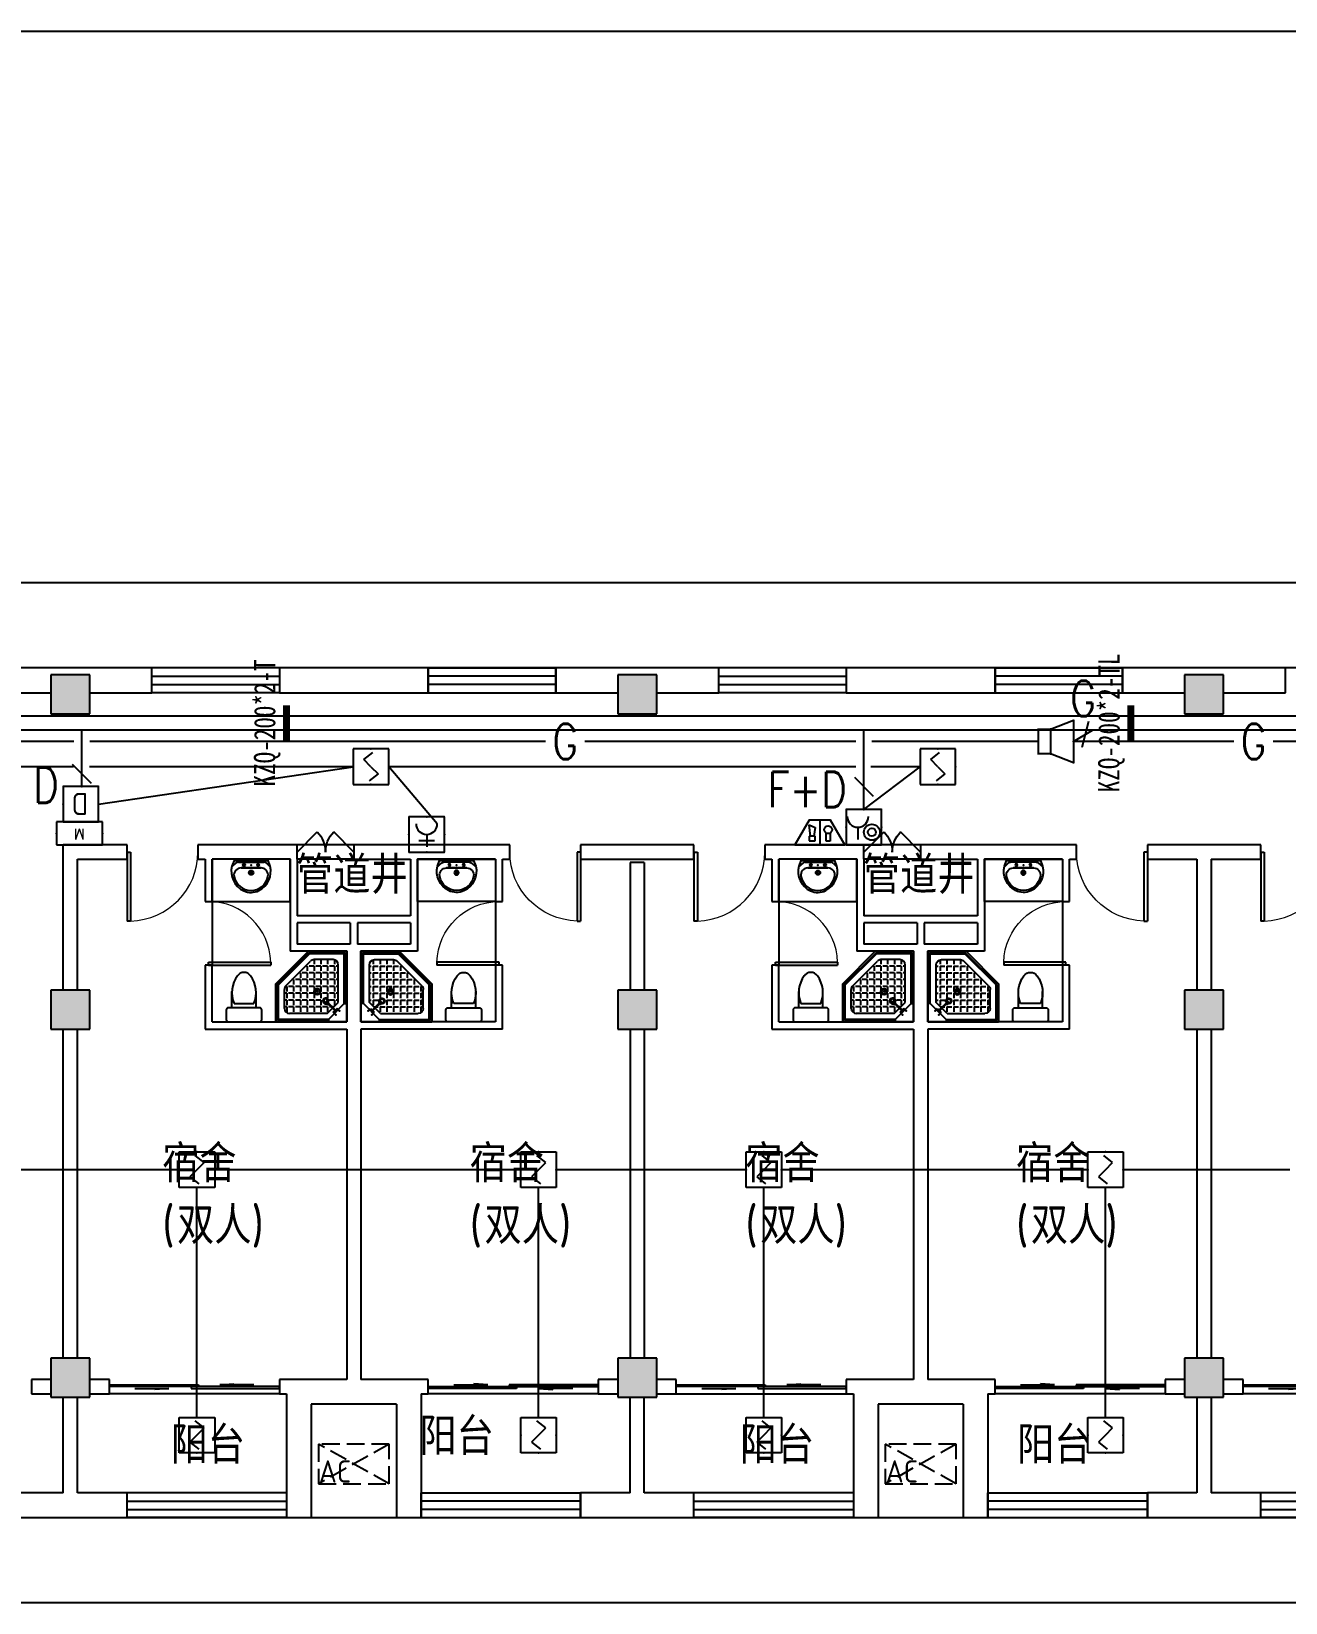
# Model space of a CAD drawing. Extents: x 1725663 to 4653551, y -550461 to 248782.
# Drawn here: x 2353393 to 2371093, y -108988 to -86799 of the extents above; entities that cross this region are included whole.
import ezdxf
from ezdxf.enums import TextEntityAlignment as Align

# ---------------------------------------------------------------- set-up
doc = ezdxf.new("R2010")
doc.units = 0
doc.header["$LTSCALE"] = 1000
doc.linetypes.add('DASH', pattern=[0.35, 0.25, -0.1])
for name, color, linetype in [('0-底图', 7, 'Continuous'), ('CABLETRAY', 4, 'Continuous'), ('CLAYER', 7, 'Continuous'), ('COLUMN', 255, 'Continuous'), ('DIM-消防', 3, 'Continuous'), ('DOOR_FIRE', 4, 'Continuous'), ('EQUIP-广播', 3, 'Continuous'), ('EQUIP-消防', 3, 'Continuous'), ('GROUND', 2, 'Continuous'), ('PUB_HATCH', 8, 'Continuous'), ('PUB_TEXT', 7, 'Continuous'), ('WALL', 2, 'Continuous'), ('WINDOW', 4, 'Continuous'), ('WIRE-消防', 1, 'Continuous'), ('WIRE-照明', 6, 'Continuous'), ('WP_F', 1, 'Continuous'), ('抗震支吊架', 2, 'Continuous'), ('洁具', 213, 'Continuous'), ('空调外机', 211, 'Continuous')]:
    doc.layers.add(name, color=color, linetype=linetype)
doc.styles.add('_TEL_ATTDEF', font='gbenor', dxfattribs={"bigfont": 'gbcbig'})
doc.styles.add('_TEL_DIM', font='SIMPLEX', dxfattribs={"width": 0.8, "height": 3.5, "bigfont": 'HZTXT'})
doc.styles.add('HZ', font='rs.shx', dxfattribs={"width": 0.8, "bigfont": 'hztxt.shx'})
doc.styles.add('kzcad', font='', dxfattribs={"width": 0.8})
doc.styles.get("Standard").update_dxf_attribs({"font": 'geniso.shx', "bigfont": 'hztxt.shx'})
doc.styles.get('kzcad').set_extended_font_data('SimSun')

# ---------------------------------------------------------------- blocks, each defined once
blk = doc.blocks.new('$equip$00002656')
for p, q in [((-0.5, 1), (-0.5, 0)), ((0.5, 1), (-0.5, 1)), ((0.5, 0), (0.5, 1)), ((0, 0.5), (0, 0.15)), ((-0.5, 0), (0.5, 0)), ((-0.219, 0.331), (0.222, 0.331))]:
    blk.add_line(p, q)
at = {"const_width": 0.04}
blk.add_lwpolyline([(-0.5, 1), (0.5, 1), (0.5, 0), (-0.5, 0), (-0.5, 1), (0.5, 1)], dxfattribs=at)
blk.add_arc((0, 0.8), 0.3, 180, 0)
for p in [(0, 1), (-0.5, 0.5), (0.5, 0.5), (0, 0)]:
    blk.add_point(p)
at = {"color": 7, "flags": 1}
for tag, height, p in [('B', 0.4, (0.762, 0.292)), ('A', 0.00002, (0, 0))]:
    blk.add_attdef(tag, text='', height=height, dxfattribs=at).set_placement(p, align=Align.MIDDLE_CENTER)
blk = doc.blocks.new('A$C29581A72')
at = {"layer": 'EQUIP-消防', "xscale": 500, "yscale": 500, "zscale": 500}
blk.add_blockref('$equip$00002656', (358, 98), dxfattribs=at)
at = {"style": 'HZ', "flags": 1}
for tag in ['WHAT', 'SPEC', 'UNIT']:
    blk.add_attdef(tag, (375, 0), '', height=0.001, dxfattribs=at)
blk = doc.blocks.new('$Equip$00002649')
for p, q in [((-0.5, 0.5), (-0.5, -0.5)), ((0.5, 0.5), (-0.5, 0.5)), ((0.5, -0.5), (0.5, 0.5)), ((-0.2, 0.2), (0.05, 0.4)), ((0, 0), (-0.2, 0.2)), ((0, 0), (0.2, -0.2)), ((0.2, -0.2), (-0.05, -0.4)), ((-0.5, -0.5), (0.5, -0.5))]:
    blk.add_line(p, q)
at = {"const_width": 0.02}
blk.add_lwpolyline([(-0.5, 0.5), (0.5, 0.5), (0.5, -0.5), (-0.5, -0.5), (-0.5, 0.5), (0.5, 0.5)], dxfattribs=at)
for p in [(0, 0.5), (-0.5, 0), (0.5, 0), (0, -0.5)]:
    blk.add_point(p)
at = {"color": 7, "flags": 1}
for tag, height, p in [('A', 0.00002, (0, 0)), ('B', 0.4, (0.762, -0.208))]:
    blk.add_attdef(tag, text='', height=height, dxfattribs=at).set_placement(p, align=Align.MIDDLE_CENTER)
blk = doc.blocks.new('$equip_U$00000157(WIN7-PC-dian)')
for p, q in [((-0.65, 0.65), (-0.65, 0)), ((0.65, 0.65), (-0.65, 0.65)), ((0.65, 0), (0.65, 0.65)), ((-0.65, 0), (0.65, 0))]:
    blk.add_line(p, q)
for p in [(0.041, 0.65), (-0.65, 0.325), (0.041, 0), (0.65, 0.325)]:
    blk.add_point(p)
at = {"color": 7, "style": '_TEL_DIM'}
blk.add_attdef('$TEXT$', text='', height=0.3, dxfattribs=at).set_placement((0.006, 0.343), align=Align.MIDDLE_CENTER)
at = {"color": 7, "style": '_TEL_DIM', "flags": 1}
for tag in ['A', 'REMARK']:
    blk.add_attdef(tag, text='', height=0.00002, dxfattribs=at).set_placement((0, 0), align=Align.MIDDLE_CENTER)
at = {"layer": 'EQUIP-消防', "color": 7, "style": '_TEL_DIM', "flags": 1}
blk.add_attdef('REMARK', text='', height=0.00002, dxfattribs=at).set_placement((0, 0), align=Align.MIDDLE_CENTER)
blk.add_attdef('REMARK', text='', height=0.00002, dxfattribs=at).set_placement((0, 0), align=Align.MIDDLE_CENTER)
blk = doc.blocks.new('$equip$00002755')
for p, q in [((0.5, 0.5), (-0.5, 0.5)), ((-0.5, 0.5), (-0.5, -0.5)), ((0.5, -0.5), (0.5, 0.5)), ((-0.5, -0.5), (0.5, -0.5))]:
    blk.add_line(p, q)
at = {"const_width": 0.04}
blk.add_lwpolyline([(-0.5, 0.5), (0.5, 0.5), (0.5, -0.5), (-0.5, -0.5), (-0.5, 0.5), (0.5, 0.5)], dxfattribs=at)
for p in [(0, 0.5), (-0.5, 0), (0.5, 0), (-0.027, -0.5)]:
    blk.add_point(p)
at = {"color": 7}
blk.add_attdef('$TEXT$', text='', height=0.4, dxfattribs=at).set_placement((0.026, -0.008), align=Align.MIDDLE_CENTER)
at = {"color": 7, "flags": 1}
for tag, height, p in [('A', 0.00002, (0, 0)), ('B', 0.4, (0.755, -0.254))]:
    blk.add_attdef(tag, text='', height=height, dxfattribs=at).set_placement(p, align=Align.MIDDLE_CENTER)
blk = doc.blocks.new('$equip$00002655')
for p, q in [((-0.5, 1), (-0.5, 0)), ((0.5, 1), (-0.5, 1)), ((0.5, 0), (0.5, 1)), ((-0.169, 0.5), (-0.169, 0.15)), ((-0.5, 0), (0.5, 0))]:
    blk.add_line(p, q)
at = {"const_width": 0.04}
blk.add_lwpolyline([(-0.5, 1), (0.5, 1), (0.5, 0), (-0.5, 0), (-0.5, 1), (0.5, 1)], dxfattribs=at)
for radius in [0.226, 0.113]:
    blk.add_circle((0.227, 0.36), radius)
blk.add_arc((-0.169, 0.8), 0.3, 180, 0)
for p in [(0, 1), (-0.5, 0.5), (0.5, 0.5), (0, 0)]:
    blk.add_point(p)
at = {"color": 7, "flags": 1}
for tag, height, p in [('B', 0.4, (0.762, 0.292)), ('A', 0.00002, (0, 0))]:
    blk.add_attdef(tag, text='', height=height, dxfattribs=at).set_placement(p, align=Align.MIDDLE_CENTER)
blk = doc.blocks.new('$equip$00002679')
for p, q in [((-0.3, 0.699), (-0.703, 0)), ((-0.264, 0.249), (-0.304, 0.569)), ((-0.304, 0.569), (-0.128, 0.489)), ((0.3, 0.699), (-0.3, 0.699)), ((0.3, 0.699), (-0.3, 0.699)), ((-0.128, 0.489), (-0.168, 0.249)), ((0, 0.699), (0, 0)), ((0.703, 0), (0.3, 0.699)), ((-0.703, 0), (0.703, 0)), ((-0.304, 0.249), (-0.304, 0.113)), ((-0.128, 0.249), (-0.304, 0.249)), ((-0.304, 0.113), (-0.128, 0.113)), ((-0.128, 0.113), (-0.128, 0.249)), ((0.174, 0.11), (0.174, 0.338)), ((0.294, 0.11), (0.174, 0.11)), ((0.294, 0.338), (0.294, 0.11))]:
    blk.add_line(p, q)
at = {"const_width": 0.04}
for points in [[(-0.299, 0.699), (0.301, 0.699), (0.703, 0), (-0.702, 0), (-0.299, 0.699), (0.301, 0.699)], [(-0.3, 0.699), (0.3, 0.699), (0.703, 0), (-0.703, 0), (-0.3, 0.699), (0.3, 0.699)]]:
    blk.add_lwpolyline(points, dxfattribs=at)
blk.add_circle((0.234, 0.43), 0.111)
for p in [(0, 0.699), (-0.501, 0.349), (0, 0), (0.502, 0.349)]:
    blk.add_point(p)
at = {"color": 7, "flags": 1}
for tag, height, p in [('B', 0.4, (0.961, 0.299)), ('A', 0.00002, (0, 0))]:
    blk.add_attdef(tag, text='', height=height, dxfattribs=at).set_placement(p, align=Align.MIDDLE_CENTER)
blk = doc.blocks.new('$TelecSys$00000111')
blk.add_line((0.268, 0.268), (-0.268, -0.268))
at = {"color": 7, "style": '_TEL_DIM', "width": 0.8}
blk.add_attdef('N', text='', height=1, dxfattribs=at).set_placement((-0.212, 0.579), align=Align.MIDDLE)
blk = doc.blocks.new('$equip$00002982')
for p, q in [((0.35, 0.35), (1, 0.6)), ((1, 0.6), (1, -0.6)), ((0, 0.35), (0.35, 0.35)), ((0, 0.35), (0, -0.35)), ((0.35, 0.35), (0.35, -0.35)), ((0.35, -0.35), (0, -0.35)), ((1, -0.6), (0.35, -0.35))]:
    blk.add_line(p, q)
at = {"const_width": 0.04}
blk.add_lwpolyline([(0.35, 0.35), (0, 0.35), (0, -0.35), (0.35, -0.35), (1, -0.6), (1, 0.6), (0.35, 0.35), (0, 0.35)], dxfattribs=at)
for p in [(0, 0), (0.35, 0.35), (1, 0), (0.35, -0.35)]:
    blk.add_point(p)
at = {"color": 7, "style": '_TEL_DIM', "flags": 1}
for tag in ['A', 'REMARK']:
    blk.add_attdef(tag, text='', height=0.00002, dxfattribs=at).set_placement((0, 0), align=Align.MIDDLE_CENTER)
blk = doc.blocks.new('jhgj')
at = {"layer": 'WIRE-照明'}
blk.add_line((2653832, -83736), (2604807, -83736), dxfattribs=at)
blk = doc.blocks.new('1F平面-CAD导入_dwg_Drawing4_t3_dwg_$plan$00001613-474159-1F-927810-1F')
at = {"layer": '洁具'}
for p, q in [((-30, 250), (-170, 250)), ((-200, 170), (-430, 170)), ((-260, -140), (-260, 140)), ((-200, -170), (-200, -220)), ((-170, -250), (-30, -250))]:
    blk.add_line(p, q, dxfattribs=at)
for points in [[(-200, 220), (-200, 170), (-200, -170), (-430, -170)], [(0, -220), (0, 220)]]:
    blk.add_lwpolyline(points, dxfattribs=at)
for centre, radius, start, end in [((-170, 220), 30, 90, 180), ((-30, 220), 30, 0, 90), ((-590, 0), 110, 123.4509, 236.5491), ((-413, -227), 398, 67.4505, 126.6381), ((-413, 227), 398, 233.3619, 292.5495), ((-170, -220), 30, 180, 270), ((-30, -220), 30, 270, 0)]:
    blk.add_arc(centre, radius, start, end, dxfattribs=at)
blk = doc.blocks.new('$lvtry$00000169')
at = {"color": 0}
for p, q in [((259, -36), (259, 0)), ((259, -36), (36, -259)), ((276, -120), (120, -276)), ((144, -151), (291, -298)), ((151, -144), (298, -291)), ((183, -213), (205, -213)), ((220, -213), (243, -213)), ((259, -24), (976, -24)), ((259, -36), (964, -36)), ((270, -213), (270, -143)), ((270, -213), (340, -213)), ((276, -120), (808, -120)), ((366, -213), (366, -143)), ((366, -213), (436, -213)), ((462, -213), (462, -143)), ((462, -213), (532, -213)), ((558, -213), (558, -143)), ((558, -213), (628, -213)), ((655, -213), (655, -143)), ((655, -213), (725, -213)), ((751, -213), (751, -143)), ((751, -213), (821, -213)), ((847, -213), (847, -143)), ((847, -213), (880, -213)), ((880, -192), (880, -460)), ((964, -36), (976, -24)), ((964, -36), (964, -525)), ((976, -24), (976, -530)), ((36, -259), (0, -259)), ((24, -259), (24, -976)), ((36, -259), (36, -964)), ((120, -276), (120, -808)), ((120, -309), (147, -309)), ((120, -405), (147, -405)), ((173, -309), (173, -239)), ((173, -309), (243, -309)), ((173, -405), (173, -335)), ((173, -405), (243, -405)), ((173, -501), (173, -431)), ((270, -263), (270, -239)), ((270, -405), (270, -335)), ((270, -405), (340, -405)), ((270, -501), (270, -431)), ((334, -309), (340, -309)), ((366, -309), (366, -239)), ((366, -309), (436, -309)), ((366, -405), (366, -335)), ((366, -405), (379, -405)), ((366, -501), (366, -431)), ((462, -309), (462, -239)), ((462, -309), (532, -309)), ((462, -405), (462, -335)), ((462, -405), (532, -405)), ((462, -501), (462, -431)), ((558, -309), (558, -239)), ((558, -309), (628, -309)), ((558, -405), (558, -335)), ((558, -405), (628, -405)), ((558, -501), (558, -431)), ((655, -309), (655, -239)), ((655, -309), (725, -309)), ((655, -405), (655, -335)), ((655, -405), (725, -405)), ((655, -501), (655, -431)), ((751, -309), (751, -239)), ((751, -309), (821, -309)), ((751, -405), (751, -335)), ((751, -405), (821, -405)), ((751, -501), (751, -431)), ((847, -309), (847, -239)), ((847, -309), (880, -309)), ((847, -405), (847, -335)), ((847, -405), (880, -405)), ((847, -501), (847, -431)), ((120, -501), (147, -501)), ((120, -598), (147, -598)), ((173, -501), (243, -501)), ((173, -598), (173, -528)), ((173, -598), (243, -598)), ((173, -694), (173, -624)), ((270, -501), (340, -501)), ((270, -598), (270, -528)), ((270, -598), (340, -598)), ((270, -694), (270, -624)), ((366, -501), (436, -501)), ((366, -598), (366, -528)), ((366, -598), (436, -598)), ((366, -694), (366, -624)), ((462, -501), (532, -501)), ((462, -598), (462, -528)), ((462, -598), (532, -598)), ((462, -694), (462, -624)), ((859, -511), (511, -859)), ((964, -525), (525, -964)), ((976, -530), (530, -976)), ((558, -501), (628, -501)), ((558, -598), (558, -528)), ((558, -598), (628, -598)), ((558, -694), (558, -624)), ((655, -501), (725, -501)), ((655, -598), (655, -528)), ((655, -598), (725, -598)), ((655, -694), (655, -624)), ((751, -501), (821, -501)), ((751, -598), (751, -528)), ((751, -598), (773, -598)), ((847, -501), (867, -501)), ((964, -525), (976, -530)), ((120, -694), (147, -694)), ((120, -790), (147, -790)), ((173, -694), (243, -694)), ((173, -790), (173, -720)), ((173, -790), (243, -790)), ((173, -878), (173, -816)), ((192, -880), (460, -880)), ((270, -694), (340, -694)), ((270, -790), (270, -720)), ((270, -790), (340, -790)), ((270, -880), (270, -816)), ((366, -694), (436, -694)), ((366, -790), (366, -720)), ((366, -790), (436, -790)), ((366, -880), (366, -816)), ((462, -694), (532, -694)), ((462, -790), (462, -720)), ((462, -790), (532, -790)), ((462, -880), (462, -816)), ((558, -694), (628, -694)), ((558, -790), (558, -720)), ((558, -790), (580, -790)), ((655, -694), (676, -694)), ((36, -964), (24, -976)), ((24, -976), (530, -976)), ((36, -964), (525, -964)), ((525, -964), (530, -976))]:
    blk.add_line(p, q, dxfattribs=at)
blk.add_lwpolyline([(0, 0), (0, -1000), (540, -1000), (1000, -540), (1000, 0)], close=True)
for points in [[(0, 0), (0, -1000)], [(0, 0), (1000, 0)], [(1000, 0), (1000, -540)], [(136, -190), (148, -178), (132, -162), (121, -174)], [(190, -136), (178, -148), (162, -132), (174, -121)], [(1000, -540), (540, -1000)], [(0, -1000), (540, -1000)]]:
    blk.add_lwpolyline(points, close=True, dxfattribs=at)
for radius in [43.8, 31.1]:
    blk.add_circle((416, -428), radius, dxfattribs=at)
for centre, radius, start, end in [((808, -192), 72, 0, 90), ((296, -296), 40.6, 142.583, 128.4197), ((296, -296), 28.6, 145.828, 125.6599), ((808, -460), 72, 315, 0), ((192, -808), 72, 180, 270), ((460, -808), 72, 270, 315)]:
    blk.add_arc(centre, radius, start, end, dxfattribs=at)
for p in [(103, -156, 0), (156, -102, 0), (416, -428, 0)]:
    blk.add_point(p, dxfattribs=at)
blk = doc.blocks.new('$lvtry$00000178')
at = {"color": 0}
for p, q in [((-238, 0), (238, 0)), ((-214, -36), (-272, -91)), ((-180, -23), (180, -23)), ((-142, -105), (140, -105)), ((140, -105), (-142, -105)), ((216, -37), (268, -91))]:
    blk.add_line(p, q, dxfattribs=at)
blk.add_lwpolyline([(-104, -430, 0.224698), (110, -425, 0.348046), (269, -79), (239, 0), (-241, 0), (-271, -79, 0.356844)], format="xyb", close=True, dxfattribs=at)
for centre, radius in [((-100, -65), 16.3), ((1, -172), 31.6), ((100, -65), 16.3)]:
    blk.add_circle(centre, radius, dxfattribs=at)
at = {"color": 0, "lineweight": 13}
blk.add_circle((1, -172), 23, dxfattribs=at)
at = {"color": 0}
for centre, radius, start, end in [((-142, -205), 100, 90, 190.5602), ((-180, -73), 50, 90, 133.181), ((140, -205), 100, 349.4398, 90), ((180, -73), 50, 44.5607, 90), ((-1, -179), 243, 190.5602, 349.4398)]:
    blk.add_arc(centre, radius, start, end, dxfattribs=at)
for p in [(0, -65), (1, -172)]:
    blk.add_point(p, dxfattribs=at)
blk = doc.blocks.new('A$C70365C93')
at = {"layer": '洁具'}
blk.add_lwpolyline([(-1900, 2300), (-1900, 1700), (-800, 1700), (-800, 2300)], close=True, dxfattribs=at)
blk.add_blockref('$lvtry$00000178', (-1350, 2280), dxfattribs=at)
at = {"layer": '洁具', "rotation": 180}
blk.add_blockref('$lvtry$00000169', (0, 0), dxfattribs=at)
at = {"layer": '洁具', "extrusion": (0, 0, -1), "xscale": -1, "zscale": -1, "rotation": 90}
blk.add_blockref('1F平面-CAD导入_dwg_Drawing4_t3_dwg_$plan$00001613-474159-1F-927810-1F', (1450, 0), dxfattribs=at)
blk = doc.blocks.new('A$Cf5a72a1b')
at = {"layer": '空调外机', "linetype": 'DASH'}
for p, q in [((1000, 563), (0, 0)), ((1000, 0), (0, 563))]:
    blk.add_line(p, q, dxfattribs=at)
blk.add_lwpolyline([(1000, 563), (0, 563), (0, 0), (1000, 0)], close=True, dxfattribs=at)
at = {"layer": 'PUB_TEXT'}
blk.add_text('AC', height=315, dxfattribs=at).set_placement((5, 18))
blk = doc.blocks.new('$WINLIB2D$00000001')
at = {"color": 0}
for points in [[(-0.5, 0.5), (-0.5, -0.5)], [(-0.5, 0.5), (0.5, 0.5)], [(0.5, -0.5), (0.5, 0.5)], [(0.5, 0.1667), (-0.5, 0.1667)], [(0.5, -0.1667), (-0.5, -0.1667)], [(-0.5, -0.5), (0.5, -0.5)]]:
    blk.add_lwpolyline(points, dxfattribs=at)
blk = doc.blocks.new('$DorLib2D$00000116')
at = {"color": 0}
for p, q in [((-0.5, 0), (-0.146, 0.354)), ((0.5, 0), (0.146, 0.354))]:
    blk.add_line(p, q, dxfattribs=at)
for centre, start, end in [((-0.5, 0), 0, 45), ((0.5, 0), 135, 180)]:
    blk.add_arc(centre, 0.5, start, end, dxfattribs=at)
blk = doc.blocks.new('$DorLib2D$00000001')
for p, q in [((0.45, 0.975), (0.5, 0.975)), ((0.45, 0), (0.45, 0.975)), ((0.5, 0), (0.5, 0.975)), ((0.5, 0), (0.45, 0))]:
    blk.add_line(p, q)
at = {"lineweight": 13}
blk.add_arc((0.475, 0), 0.975, 91.4693, 180, dxfattribs=at)
blk = doc.blocks.new('$DorLib2D$00000131')
at = {"color": 0, "linetype": 'Continuous'}
for p, q in [((0.15, 0.125), (0.2319, 0.1973)), ((0.2319, 0.1973), (0.2319, 0.125)), ((-0.5, 0.125), (-0.5, 0)), ((0.0192, 0.125), (-0.5, 0.125)), ((0.0192, 0), (0.0192, 0.125)), ((0.35, 0.125), (0.15, 0.125)), ((-0.5, 0), (0.0192, 0)), ((-0.024, 0), (0.5, 0)), ((-0.024, -0.125), (-0.024, 0)), ((0.5, 0), (0.5, -0.125)), ((-0.35, -0.125), (-0.15, -0.125)), ((-0.2319, -0.1973), (-0.2319, -0.125)), ((-0.15, -0.125), (-0.2319, -0.1973)), ((0.5, -0.125), (-0.024, -0.125))]:
    blk.add_line(p, q, dxfattribs=at)
blk = doc.blocks.new('ghj')
at = {"layer": 'PUB_HATCH'}
for points in [[(1565082, -14754.7), (1564532, -14754.7), (1564532, -15304.7), (1565082, -15304.7)], [(1573082, -14754.7), (1572532, -14754.7), (1572532, -15304.7), (1573082, -15304.7)], [(1581082, -14754.7), (1580532, -14754.7), (1580532, -15304.7), (1581082, -15304.7)], [(1565082, -19204.7), (1564532, -19204.7), (1564532, -19754.7), (1565082, -19754.7)], [(1573082, -19204.7), (1572532, -19204.7), (1572532, -19754.7), (1573082, -19754.7)], [(1581082, -19204.7), (1580532, -19204.7), (1580532, -19754.7), (1581082, -19754.7)], [(1565082, -24404.7), (1564532, -24404.7), (1564532, -24954.7), (1565082, -24954.7)], [(1573082, -24404.7), (1572532, -24404.7), (1572532, -24954.7), (1573082, -24954.7)], [(1581082, -24404.7), (1580532, -24404.7), (1580532, -24954.7), (1581082, -24954.7)]]:
    blk.add_hatch(color=256, dxfattribs=at).paths.add_polyline_path(points)
at = {"layer": 'COLUMN'}
for p, q in [((1565082, -14754.7), (1564532, -14754.7)), ((1564532, -14754.7), (1564532, -15304.7)), ((1565082, -15304.7), (1565082, -14754.7)), ((1573082, -14754.7), (1572532, -14754.7)), ((1572532, -14754.7), (1572532, -15304.7)), ((1573082, -15304.7), (1573082, -14754.7)), ((1581082, -14754.7), (1580532, -14754.7)), ((1580532, -14754.7), (1580532, -15304.7)), ((1581082, -15304.7), (1581082, -14754.7)), ((1564532, -15304.7), (1565082, -15304.7)), ((1572532, -15304.7), (1573082, -15304.7)), ((1580532, -15304.7), (1581082, -15304.7)), ((1565082, -19204.7), (1564532, -19204.7)), ((1564532, -19204.7), (1564532, -19754.7)), ((1565082, -19754.7), (1565082, -19204.7)), ((1573082, -19204.7), (1572532, -19204.7)), ((1572532, -19204.7), (1572532, -19754.7)), ((1573082, -19754.7), (1573082, -19204.7)), ((1581082, -19204.7), (1580532, -19204.7)), ((1580532, -19204.7), (1580532, -19754.7)), ((1581082, -19754.7), (1581082, -19204.7)), ((1564532, -19754.7), (1565082, -19754.7)), ((1572532, -19754.7), (1573082, -19754.7)), ((1580532, -19754.7), (1581082, -19754.7)), ((1565082, -24404.7), (1564532, -24404.7)), ((1564532, -24404.7), (1564532, -24954.7)), ((1565082, -24954.7), (1565082, -24404.7)), ((1573082, -24404.7), (1572532, -24404.7)), ((1572532, -24404.7), (1572532, -24954.7)), ((1573082, -24954.7), (1573082, -24404.7)), ((1581082, -24404.7), (1580532, -24404.7)), ((1580532, -24404.7), (1580532, -24954.7)), ((1581082, -24954.7), (1581082, -24404.7)), ((1564532, -24954.7), (1565082, -24954.7)), ((1572532, -24954.7), (1573082, -24954.7)), ((1580532, -24954.7), (1581082, -24954.7))]:
    blk.add_line(p, q, dxfattribs=at)
at = {"layer": 'DOOR_FIRE'}
for p, q in [((1568807, -17154.7), (1568007, -17154.7)), ((1576807, -17154.7), (1576007, -17154.7)), ((1568807, -17354.7), (1568007, -17354.7)), ((1576807, -17354.7), (1576007, -17354.7))]:
    blk.add_line(p, q, dxfattribs=at)
at = {"layer": 'GROUND'}
for p, q in [((1589057, -13454.7), (1515507, -13454.7)), ((1561707, -27854.7), (1588449.6, -27854.7))]:
    blk.add_line(p, q, dxfattribs=at)
for points in [[(1589057, -14654.7), (1515507, -14654.7)], [(1561707, -26654.7), (1588007, -26654.7)]]:
    blk.add_lwpolyline(points, dxfattribs=at)
at = {"layer": 'WALL'}
for p, q in [((1564807, -14654.7), (1563657, -14654.7)), ((1565957, -14654.7), (1564807, -14654.7)), ((1565957, -15004.7), (1565957, -14654.7)), ((1569857, -14654.7), (1567757, -14654.7)), ((1567757, -14654.7), (1567757, -15004.7)), ((1569857, -15004.7), (1569857, -14654.7)), ((1572807, -14654.7), (1571657, -14654.7)), ((1571657, -14654.7), (1571657, -15004.7)), ((1573957, -14654.7), (1572807, -14654.7)), ((1573957, -15004.7), (1573957, -14654.7)), ((1577857, -14654.7), (1575757, -14654.7)), ((1575757, -14654.7), (1575757, -15004.7)), ((1577857, -15004.7), (1577857, -14654.7)), ((1580807, -14654.7), (1579657, -14654.7)), ((1579657, -14654.7), (1579657, -15004.7)), ((1581957, -14654.7), (1580807, -14654.7)), ((1581957, -15004.7), (1581957, -14654.7)), ((1563657, -15004.7), (1564532, -15004.7)), ((1565082, -15004.7), (1565957, -15004.7)), ((1567757, -15004.7), (1569857, -15004.7)), ((1571657, -15004.7), (1572532, -15004.7)), ((1573082, -15004.7), (1573957, -15004.7)), ((1575757, -15004.7), (1577857, -15004.7)), ((1579657, -15004.7), (1580532, -15004.7)), ((1581082, -15004.7), (1581957, -15004.7)), ((1564707, -19204.7), (1564707, -17154.7)), ((1565607, -17154.7), (1564707, -17154.7)), ((1565607, -17354.7), (1565607, -17154.7)), ((1566707, -17154.7), (1566607, -17154.7)), ((1566607, -17154.7), (1566607, -17354.7)), ((1567907, -17154.7), (1566707, -17154.7)), ((1568007, -17154.7), (1567907, -17154.7)), ((1568007, -17354.7), (1568007, -17154.7)), ((1569707, -17154.7), (1568807, -17154.7)), ((1568807, -17154.7), (1568807, -17354.7)), ((1570907, -17154.7), (1569707, -17154.7)), ((1571007, -17154.7), (1570907, -17154.7)), ((1571007, -17354.7), (1571007, -17154.7)), ((1573607, -17154.7), (1572007, -17154.7)), ((1572007, -17154.7), (1572007, -17354.7)), ((1573607, -17354.7), (1573607, -17154.7)), ((1574707, -17154.7), (1574607, -17154.7)), ((1574607, -17154.7), (1574607, -17354.7)), ((1575907, -17154.7), (1574707, -17154.7)), ((1576007, -17154.7), (1575907, -17154.7)), ((1576007, -17354.7), (1576007, -17154.7)), ((1577707, -17154.7), (1576807, -17154.7)), ((1576807, -17154.7), (1576807, -17354.7)), ((1578907, -17154.7), (1577707, -17154.7)), ((1579007, -17154.7), (1578907, -17154.7)), ((1579007, -17354.7), (1579007, -17154.7)), ((1580807, -17154.7), (1580007, -17154.7)), ((1580007, -17154.7), (1580007, -17354.7)), ((1581607, -17154.7), (1580807, -17154.7)), ((1581607, -17354.7), (1581607, -17154.7)), ((1564907, -19204.7), (1564907, -17354.7)), ((1564907, -17354.7), (1565607, -17354.7)), ((1566607, -17354.7), (1566707, -17354.7)), ((1566707, -17354.7), (1566707, -17954.7)), ((1567907, -17354.7), (1566807, -17354.7)), ((1566807, -17954.7), (1566807, -17354.7)), ((1567907, -17354.7), (1567907, -18154.7)), ((1568007, -17354.7), (1568007, -18154.7)), ((1568807, -17354.7), (1569607, -17354.7)), ((1569607, -17354.7), (1569607, -18154.7)), ((1570807, -17354.7), (1569707, -17354.7)), ((1569707, -17354.7), (1569707, -18154.7)), ((1570807, -17354.7), (1570807, -17954.7)), ((1570907, -17954.7), (1570907, -17354.7)), ((1570907, -17354.7), (1571007, -17354.7)), ((1572007, -17354.7), (1573607, -17354.7)), ((1572707, -17404.7), (1572707, -19204.7)), ((1572907, -17404.7), (1572707, -17404.7)), ((1572907, -17404.7), (1572907, -19204.7)), ((1574607, -17354.7), (1574707, -17354.7)), ((1574707, -17354.7), (1574707, -17954.7)), ((1575907, -17354.7), (1574807, -17354.7)), ((1574807, -17954.7), (1574807, -17354.7)), ((1575907, -17354.7), (1575907, -18154.7)), ((1576007, -17354.7), (1576007, -18154.7)), ((1576807, -17354.7), (1577607, -17354.7)), ((1577607, -17354.7), (1577607, -18154.7)), ((1578807, -17354.7), (1577707, -17354.7)), ((1577707, -17354.7), (1577707, -18154.7)), ((1578807, -17354.7), (1578807, -17954.7)), ((1578907, -17954.7), (1578907, -17354.7)), ((1578907, -17354.7), (1579007, -17354.7)), ((1580007, -17354.7), (1580707, -17354.7)), ((1580707, -17354.7), (1580707, -19204.7)), ((1580907, -17354.7), (1581607, -17354.7)), ((1580907, -17354.7), (1580907, -19204.7)), ((1566707, -17954.7), (1566807, -17954.7)), ((1570807, -17954.7), (1570907, -17954.7)), ((1574707, -17954.7), (1574807, -17954.7)), ((1578807, -17954.7), (1578907, -17954.7)), ((1567907, -18154.7), (1567907, -18654.7)), ((1568807, -18154.7), (1568007, -18154.7)), ((1569607, -18154.7), (1568807, -18154.7)), ((1569707, -18154.7), (1569707, -18654.7)), ((1575907, -18154.7), (1575907, -18654.7)), ((1576807, -18154.7), (1576007, -18154.7)), ((1577607, -18154.7), (1576807, -18154.7)), ((1577707, -18154.7), (1577707, -18654.7)), ((1568757, -18254.7), (1568007, -18254.7)), ((1568007, -18254.7), (1568007, -18554.7)), ((1568757, -18254.7), (1568757, -18554.7)), ((1569607, -18254.7), (1568857, -18254.7)), ((1568857, -18254.7), (1568857, -18554.7)), ((1569607, -18254.7), (1569607, -18554.7)), ((1576757, -18254.7), (1576007, -18254.7)), ((1576007, -18254.7), (1576007, -18554.7)), ((1576757, -18254.7), (1576757, -18554.7)), ((1577607, -18254.7), (1576857, -18254.7)), ((1576857, -18254.7), (1576857, -18554.7)), ((1577607, -18254.7), (1577607, -18554.7)), ((1568757, -18554.7), (1568007, -18554.7)), ((1569607, -18554.7), (1568857, -18554.7)), ((1576757, -18554.7), (1576007, -18554.7)), ((1577607, -18554.7), (1576857, -18554.7)), ((1566807, -18854.7), (1566707, -18854.7)), ((1566707, -18854.7), (1566707, -19754.7)), ((1566807, -19654.7), (1566807, -18854.7)), ((1568707, -18654.7), (1567907, -18654.7)), ((1568707, -18654.7), (1568707, -19654.7)), ((1568907, -18654.7), (1568907, -19654.7)), ((1569707, -18654.7), (1568907, -18654.7)), ((1570907, -18854.7), (1570807, -18854.7)), ((1570807, -18854.7), (1570807, -19654.7)), ((1570907, -19754.7), (1570907, -18854.7)), ((1574807, -18854.7), (1574707, -18854.7)), ((1574707, -18854.7), (1574707, -19754.7)), ((1574807, -19654.7), (1574807, -18854.7)), ((1576707, -18654.7), (1575907, -18654.7)), ((1576707, -18654.7), (1576707, -19654.7)), ((1576907, -18654.7), (1576907, -19654.7)), ((1577707, -18654.7), (1576907, -18654.7)), ((1578907, -18854.7), (1578807, -18854.7)), ((1578807, -18854.7), (1578807, -19654.7)), ((1578907, -19754.7), (1578907, -18854.7)), ((1566807, -19654.7), (1568707, -19654.7)), ((1570807, -19654.7), (1568907, -19654.7)), ((1574807, -19654.7), (1576707, -19654.7)), ((1578807, -19654.7), (1576907, -19654.7)), ((1564707, -24404.7), (1564707, -19754.7)), ((1564907, -24404.7), (1564907, -19754.7)), ((1566707, -19754.7), (1568707, -19754.7)), ((1568707, -19754.7), (1568707, -24704.7)), ((1570907, -19754.7), (1568907, -19754.7)), ((1568907, -19754.7), (1568907, -24704.7)), ((1572707, -19754.7), (1572707, -24404.7)), ((1572907, -19754.7), (1572907, -24404.7)), ((1574707, -19754.7), (1576707, -19754.7)), ((1576707, -19754.7), (1576707, -24704.7)), ((1578907, -19754.7), (1576907, -19754.7)), ((1576907, -19754.7), (1576907, -24704.7)), ((1580707, -19754.7), (1580707, -24404.7)), ((1580907, -19754.7), (1580907, -24404.7)), ((1564532, -24704.7), (1564257, -24704.7)), ((1564257, -24704.7), (1564257, -24904.7)), ((1565357, -24704.7), (1565082, -24704.7)), ((1565357, -24904.7), (1565357, -24704.7)), ((1568107, -24704.7), (1567757, -24704.7)), ((1567757, -24704.7), (1567757, -24904.7)), ((1568707, -24704.7), (1568107, -24704.7)), ((1569507, -24704.7), (1568907, -24704.7)), ((1569857, -24704.7), (1569507, -24704.7)), ((1569857, -24904.7), (1569857, -24704.7)), ((1572532, -24704.7), (1572257, -24704.7)), ((1572257, -24704.7), (1572257, -24904.7)), ((1573357, -24704.7), (1573082, -24704.7)), ((1573357, -24904.7), (1573357, -24704.7)), ((1576107, -24704.7), (1575757, -24704.7)), ((1575757, -24704.7), (1575757, -24904.7)), ((1576707, -24704.7), (1576107, -24704.7)), ((1577507, -24704.7), (1576907, -24704.7)), ((1577857, -24704.7), (1577507, -24704.7)), ((1577857, -24904.7), (1577857, -24704.7)), ((1580532, -24704.7), (1580257, -24704.7)), ((1580257, -24704.7), (1580257, -24904.7)), ((1581357, -24704.7), (1581082, -24704.7)), ((1581357, -24904.7), (1581357, -24704.7)), ((1564257, -24904.7), (1564532, -24904.7)), ((1564707, -26304.7), (1564707, -24954.7)), ((1564907, -26304.7), (1564907, -24954.7)), ((1565082, -24904.7), (1565357, -24904.7)), ((1567757, -24904.7), (1567857, -24904.7)), ((1567857, -24904.7), (1567857, -26304.7)), ((1568207, -25054.7), (1568207, -26654.7)), ((1568807, -25054.7), (1568207, -25054.7)), ((1569407, -25054.7), (1568807, -25054.7)), ((1569407, -25054.7), (1569407, -26654.7)), ((1569757, -24904.7), (1569757, -26304.7)), ((1569757, -24904.7), (1569857, -24904.7)), ((1572257, -24904.7), (1572532, -24904.7)), ((1572707, -26304.7), (1572707, -24954.7)), ((1572907, -26304.7), (1572907, -24954.7)), ((1573082, -24904.7), (1573357, -24904.7)), ((1575757, -24904.7), (1575857, -24904.7)), ((1575857, -24904.7), (1575857, -26304.7)), ((1576207, -25054.7), (1576207, -26654.7)), ((1576807, -25054.7), (1576207, -25054.7)), ((1577407, -25054.7), (1576807, -25054.7)), ((1577407, -25054.7), (1577407, -26654.7)), ((1577757, -24904.7), (1577757, -26304.7)), ((1577757, -24904.7), (1577857, -24904.7)), ((1580257, -24904.7), (1580532, -24904.7)), ((1580707, -24954.7), (1580707, -26304.7)), ((1580907, -24954.7), (1580907, -26304.7)), ((1581082, -24904.7), (1581357, -24904.7)), ((1564707, -26304.7), (1564007, -26304.7)), ((1565607, -26304.7), (1564907, -26304.7)), ((1565607, -26654.7), (1565607, -26304.7)), ((1567857, -26304.7), (1567857, -26654.7)), ((1569757, -26654.7), (1569757, -26304.7)), ((1572707, -26304.7), (1572007, -26304.7)), ((1572007, -26304.7), (1572007, -26654.7)), ((1573607, -26304.7), (1572907, -26304.7)), ((1573607, -26654.7), (1573607, -26304.7)), ((1575857, -26304.7), (1575857, -26654.7)), ((1577757, -26654.7), (1577757, -26304.7)), ((1580707, -26304.7), (1580007, -26304.7)), ((1580007, -26304.7), (1580007, -26654.7)), ((1581607, -26304.7), (1580907, -26304.7)), ((1581607, -26654.7), (1581607, -26304.7)), ((1564007, -26654.7), (1564807, -26654.7)), ((1564807, -26654.7), (1565607, -26654.7)), ((1567857, -26654.7), (1568207, -26654.7)), ((1569407, -26654.7), (1569757, -26654.7)), ((1572007, -26654.7), (1572807, -26654.7)), ((1572807, -26654.7), (1573607, -26654.7)), ((1575857, -26654.7), (1576207, -26654.7)), ((1577407, -26654.7), (1577757, -26654.7)), ((1580007, -26654.7), (1580807, -26654.7)), ((1580807, -26654.7), (1581607, -26654.7))]:
    blk.add_line(p, q, dxfattribs=at)
at = {"layer": 'WINDOW'}
for p, q in [((1566807, -17954.7), (1566807, -18854.7)), ((1570807, -17954.7), (1570807, -18854.7)), ((1574807, -17954.7), (1574807, -18854.7)), ((1578807, -17954.7), (1578807, -18854.7)), ((1567757, -24904.7), (1565357, -24904.7)), ((1572257, -24904.7), (1569857, -24904.7)), ((1573357, -24904.7), (1575757, -24904.7)), ((1580257, -24904.7), (1577857, -24904.7)), ((1583757, -24904.7), (1581357, -24904.7))]:
    blk.add_line(p, q, dxfattribs=at)
for name, p in [('A$C70365C93', (1568707, -19654.7)), ('A$C70365C93', (1576707, -19654.7)), ('A$Cf5a72a1b', (1568307.5, -26178.2)), ('A$Cf5a72a1b', (1576307.5, -26178.2))]:
    blk.add_blockref(name, p)
at = {"xscale": -1}
for p in [(1568907, -19654.7), (1576907, -19654.7)]:
    blk.add_blockref('A$C70365C93', p, dxfattribs=at)
at = {"layer": 'DOOR_FIRE', "xscale": 800, "yscale": -800, "zscale": 200, "rotation": 179.9999999994664}
for p in [(1568407, -17254.7), (1576407, -17254.7)]:
    blk.add_blockref('$DorLib2D$00000116', p, dxfattribs=at)
at = {"layer": 'WINDOW'}
for name, p, xscale, yscale, zscale in [('$WINLIB2D$00000001', (1566857, -14829.7), -1800, 350, -1800), ('$WINLIB2D$00000001', (1570757, -14829.7), 1800, 350, 1800), ('$WINLIB2D$00000001', (1574857, -14829.7), -1800, 350, -1800), ('$WINLIB2D$00000001', (1578757, -14829.7), 1800, 350, 1800), ('$DorLib2D$00000001', (1566107, -17254.7), -1000, -1000, -1000), ('$DorLib2D$00000001', (1571507, -17254.7), 1000, -1000, 1000), ('$DorLib2D$00000001', (1574107, -17254.7), -1000, -1000, -1000), ('$DorLib2D$00000001', (1579507, -17254.7), 1000, -1000, 1000), ('$DorLib2D$00000001', (1582107, -17254.7), -1000, -1000, -1000), ('$DorLib2D$00000131', (1574557, -24804.7), -2400, -200, -2400), ('$WINLIB2D$00000001', (1570882, -26479.7), 2249.999999993481, 350, 2249.999999993481)]:
    blk.add_blockref(name, p, dxfattribs=dict(at, xscale=xscale, yscale=yscale, zscale=zscale))
for name, p, xscale, yscale, zscale, rotation in [('$DorLib2D$00000001', (1566757, -18404.7), 900, 900, 900, 269.9999999994664), ('$DorLib2D$00000001', (1570857, -18404.7), 900, -900, 900, 269.9999999994664), ('$DorLib2D$00000001', (1574757, -18404.7), 900, 900, 900, 269.9999999994664), ('$DorLib2D$00000001', (1578857, -18404.7), 900, -900, 900, 269.9999999994664), ('$DorLib2D$00000131', (1566557, -24804.7), 2400, 200, 2400, 180), ('$DorLib2D$00000131', (1571057, -24804.7), -2400, 200, -2400, 180), ('$DorLib2D$00000131', (1579057, -24804.7), -2400, 200, -2400, 180), ('$DorLib2D$00000131', (1582557, -24804.7), 2400, 200, 2400, 180), ('$WINLIB2D$00000001', (1566732, -26479.7), 2249.999999993481, -350, 2249.999999993481, 180), ('$WINLIB2D$00000001', (1574732, -26479.7), 2249.999999993481, -350, 2249.999999993481, 180), ('$WINLIB2D$00000001', (1578882, -26479.7), -2249.999999993481, -350, -2249.999999993481, 180), ('$WINLIB2D$00000001', (1582732, -26479.7), 2249.999999993481, -350, 2249.999999993481, 180)]:
    blk.add_blockref(name, p, dxfattribs=dict(at, xscale=xscale, yscale=yscale, zscale=zscale, rotation=rotation))
at = {"layer": 'CLAYER'}
for p in [(1567992.3, -17841.7), (1575992.3, -17841.7)]:
    blk.add_text('管道井', height=525, dxfattribs=at).set_placement(p)
at = {"layer": 'PUB_TEXT'}
for s, p in [('宿舍', (1566102.1, -21918.5)), ('宿舍', (1570441.6, -21918.5)), ('宿舍', (1574331.6, -21918.5)), ('宿舍', (1578152.4, -21918.5)), ('(', (1566102.1, -22790.6)), ('双人', (1566312.1, -22790.6)), (')', (1567362.1, -22790.6)), ('(', (1570441.6, -22790.6)), ('双人', (1570651.6, -22790.6)), (')', (1571701.6, -22790.6)), ('(', (1574331.6, -22790.6)), ('双人', (1574541.6, -22790.6)), (')', (1575591.6, -22790.6)), ('(', (1578152.4, -22790.6)), ('双人', (1578362.4, -22790.6)), (')', (1579412.4, -22790.6)), ('阳台', (1569733.4, -25770.6)), ('阳台', (1566221.8, -25892.8)), ('阳台', (1574253, -25892.8)), ('阳台', (1578167.5, -25892.8))]:
    blk.add_text(s, height=525, dxfattribs=at).set_placement(p)

msp = doc.modelspace()

# ---------------------------------------------------------------- linework, layer by layer
at = {"layer": 'CABLETRAY'}
for p, q in [((2332562, -96465), (2374059, -96465)), ((2332562, -96465), (2374059, -96465)), ((2374059, -96665), (2332562, -96665)), ((2374059, -96665), (2332562, -96665))]:
    msp.add_line(p, q, dxfattribs=at)
at = {"layer": 'WIRE-消防'}
for p, q in [((2354103, -96716), (2354103, -96665)), ((2354103, -97463), (2354103, -96690)), ((2365141, -97788), (2365141, -96665)), ((2365141, -96716), (2365141, -96665)), ((2368100, -96828), (2368370, -96665)), ((2353990, -96828), (2353094, -96828)), ((2360649, -96828), (2354215, -96828)), ((2365029, -96828), (2361201, -96828)), ((2367600, -96828), (2365254, -96828)), ((2370364, -96828), (2368100, -96828)), ((2373582, -96828), (2370916, -96828)), ((2353985, -97183), (2347290, -97183)), ((2357935, -97183), (2354210, -97183)), ((2354339, -97713), (2357935, -97183)), ((2365030, -97183), (2358435, -97183)), ((2359120, -97990), (2358435, -97183)), ((2365141, -97788), (2365935, -97183)), ((2365935, -97183), (2365242, -97183)), ((2355479, -102874, 4200), (2352551, -102874, 4200)), ((2360301, -102874, 4200), (2355979, -102874, 4200)), ((2363479, -102874, 4200), (2360801, -102874, 4200)), ((2368301, -102874, 4200), (2363979, -102874, 4200)), ((2371153, -102874, 4200), (2368801, -102874, 4200)), ((2355729, -106372, 4200), (2355729, -103124, 4200)), ((2360551, -106372, 4200), (2360551, -103124, 4200)), ((2363729, -106372, 4200), (2363729, -103124, 4200)), ((2368551, -106372, 4200), (2368551, -103124, 4200))]:
    msp.add_line(p, q, dxfattribs=at)
at = {"layer": '抗震支吊架', "color": 2, "const_width": 100}
for points in [[(2356994, -96815), (2356994, -96315)], [(2368910, -96815), (2368910, -96315)]]:
    msp.add_lwpolyline(points, dxfattribs=at)

# ---------------------------------------------------------------- block references
at = {"layer": '0-底图'}
for name, p in [('ghj', (789136, -81133)), ('jhgj', (-280540, -3063))]:
    msp.add_blockref(name, p, dxfattribs=at)
at = {"layer": 'DIM-消防'}
ref = msp.add_blockref('$TelecSys$00000111', (2368265, -96728), dxfattribs=dict(at, xscale=500, yscale=500, zscale=500, rotation=31.19251094257192))
ref.add_attrib('N', 'G', dxfattribs={"layer": '0', "color": 7, "height": 500, "style": '_TEL_DIM', "width": 0.8}).set_placement((2368235, -96220), align=Align.MIDDLE)
ref = msp.add_blockref('$TelecSys$00000111', (2354103, -97281), dxfattribs=dict(at, xscale=500, yscale=500, zscale=500, rotation=90))
ref.add_attrib('N', 'D', dxfattribs={"layer": '0', "color": 7, "height": 500, "style": '_TEL_DIM', "width": 0.8}).set_placement((2353598, -97442), align=Align.MIDDLE)
ref = msp.add_blockref('$TelecSys$00000111', (2365141, -97465), dxfattribs=dict(at, xscale=500, yscale=500, zscale=500, rotation=90))
ref.add_attrib('N', 'F+D', dxfattribs={"layer": '0', "color": 7, "height": 500, "style": '_TEL_DIM', "width": 0.8}).set_placement((2364342, -97504), align=Align.MIDDLE)
at = {"layer": 'EQUIP-广播', "xscale": 500, "yscale": 500, "zscale": 500}
msp.add_blockref('$equip$00002982', (2367600, -96828), dxfattribs=at)
at = {"layer": 'EQUIP-消防', "xscale": 500, "yscale": 500, "zscale": 500}
for name, p in [('$Equip$00002649', (2358185, -97183)), ('$Equip$00002649', (2366185, -97183)), ('$equip$00002655', (2365141, -98288)), ('$equip$00002679', (2364520, -98288))]:
    msp.add_blockref(name, p, dxfattribs=at)
at = {"layer": 'EQUIP-消防'}
ref = msp.add_blockref('$equip$00002755', (2354089, -97713), dxfattribs=dict(at, xscale=500, yscale=500, zscale=500, rotation=180))
ref.add_attrib('$TEXT$', 'D', dxfattribs={"layer": '0', "color": 7, "height": 312, "rotation": 180, "style": '_TEL_ATTDEF'}).set_placement((2354076, -97709), align=Align.MIDDLE_CENTER)
at = {"layer": 'EQUIP-消防', "xscale": 500, "yscale": 500, "zscale": 500, "rotation": 180}
msp.add_blockref('$equip_U$00000157(WIN7-PC-dian)', (2354073, -97963), dxfattribs=at).add_auto_attribs({'$TEXT$': 'M'})
at = {"layer": 'EQUIP-消防', "xscale": -500, "yscale": 500, "zscale": 500, "rotation": 180}
for p in [(2355729, -102874, 4200), (2360551, -102874, 4200), (2363729, -102874, 4200), (2368551, -102874, 4200), (2355729, -106622, 4200), (2360551, -106622, 4200), (2363729, -106622, 4200), (2368551, -106622, 4200)]:
    msp.add_blockref('$Equip$00002649', p, dxfattribs=at)
at = {"layer": 'WP_F'}
msp.add_blockref('A$C29581A72', (2358613, -98488), dxfattribs=at)

# ---------------------------------------------------------------- texts
at = {"layer": 'DIM-消防', "style": '_TEL_DIM', "width": 0.8}
for p in [(2360925, -96828), (2370640, -96828)]:
    msp.add_text('G', height=500, dxfattribs=at).set_placement(p, align=Align.MIDDLE_CENTER)
at = {"layer": '抗震支吊架', "color": 2, "style": 'kzcad', "width": 0.8}
for s, p in [('KZQ-200*2-TL', (2368750, -96565)), ('KZQ-200*2-T', (2356834, -96565))]:
    msp.add_text(s, height=300, rotation=89.8854, dxfattribs=at).set_placement(p, align=Align.CENTER)

doc.saveas('drawing.dxf')
